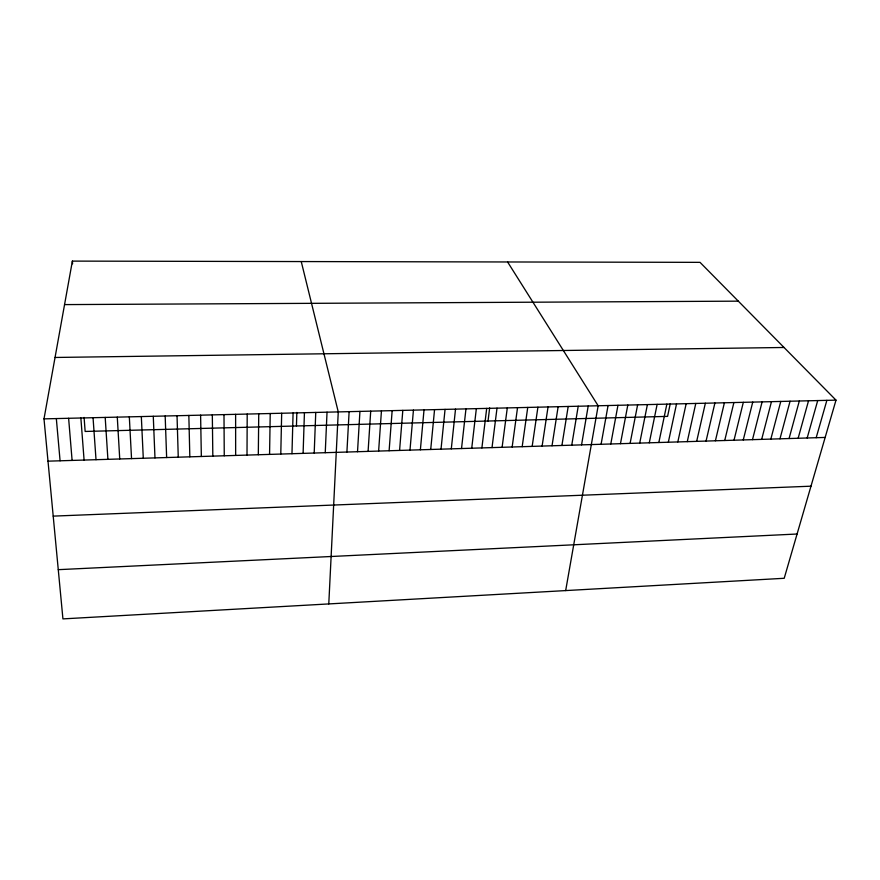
<?xml version="1.0" encoding="UTF-8"?>
<svg xmlns="http://www.w3.org/2000/svg" width="880" height="880" viewBox="0 0 880 880"><rect width="100%" height="100%" fill="white"/><g stroke="black" fill="none" stroke-linecap="round" stroke-linejoin="round"><path stroke-width="1.32" d="M247.005 455.092L247.203 414.062M258.313 454.74L258.742 413.787M269.566 454.399L270.226 413.512M280.786 454.058L281.677 413.248M291.973 453.717L293.084 412.973M296.45 425.986L296.846 412.423M303.105 453.376L304.436 412.709M314.204 453.035L315.755 412.434M325.248 452.694L327.03 412.17M328.779 603.922L338.261 411.906L301.246 261.558M346.907 452.034L349.118 411.653M357.522 451.715L359.931 411.389M368.093 451.385L370.711 411.136M378.62 451.066L381.447 410.883M389.114 450.747L392.15 410.63M399.575 450.428L402.809 410.377M409.992 450.109L413.435 410.124M420.376 449.79L424.017 409.882M430.716 449.482L434.555 409.629M441.023 449.163L445.06 409.376M451.297 448.844L455.521 409.134M461.527 448.536L465.96 408.892M471.735 448.228L476.344 408.639M481.888 447.92L486.695 408.397M488.037 421.025L489.654 407.88M492.019 447.601L497.013 408.155M502.106 447.293L507.298 407.913M512.16 446.996L517.539 407.671M522.181 446.688L527.736 407.429M532.169 446.38L537.911 407.187M542.113 446.072L548.042 406.945M552.024 445.775L558.14 406.703M561.913 445.467L568.194 406.472M571.758 445.17L578.215 406.23M581.559 444.873L588.203 405.999M565.675 590.579L598.158 405.757L507.606 261.976M44 418.869L72.38 261.107L700.018 262.35L836 400.136L784.212 578.281L62.931 618.893L44 418.869L836 400.136M601.084 444.279L608.08 405.526M610.786 443.982L617.958 405.295M620.466 443.685L627.814 405.064M630.102 443.388L637.626 404.822M639.716 443.091L647.405 404.591M649.286 442.805L657.14 404.36M658.834 442.508L666.853 404.14M670.263 403.623L667.579 416.383L85.14 431.453L84.095 417.439M668.338 442.222L676.533 403.909M677.82 441.936L686.169 403.678M687.269 441.639L695.783 403.447M696.674 441.353L705.353 403.227M706.057 441.067L714.901 402.996M715.407 440.781L724.405 402.776M724.724 440.495L733.887 402.556M734.008 440.22L743.325 402.325M743.259 439.934L752.741 402.105M752.488 439.648L762.113 401.885M761.673 439.373L771.463 401.665M770.836 439.087L780.78 401.445M779.966 438.812L790.064 401.225M789.063 438.537L799.315 401.005M798.138 438.262L808.533 400.785M807.169 437.987L817.718 400.565M816.178 437.712L826.87 400.356M58.267 569.668L797.071 534.017M53.207 516.12L810.986 486.189M48.004 461.164L825.154 437.437M55.044 357.467L784.025 347.479M64.548 304.601L738.32 301.158M56.331 418.572L60.082 460.801M68.618 418.286L72.105 460.427M80.861 417.989L84.084 460.064M72.38 261.107L72.578 263.835M93.049 417.703L96.019 459.701M105.193 417.417L107.899 459.338M117.282 417.131L119.735 458.975M129.327 416.845L131.538 458.612M141.328 416.559L143.286 458.26M153.274 416.284L154.979 457.897M165.176 415.998L166.639 457.545M177.034 415.723L178.255 457.182M188.848 415.437L189.827 456.83M200.607 415.162L201.344 456.478M212.322 414.887L212.828 456.126M223.993 414.612L224.257 455.785M235.62 414.337L235.653 455.433"/></g></svg>
